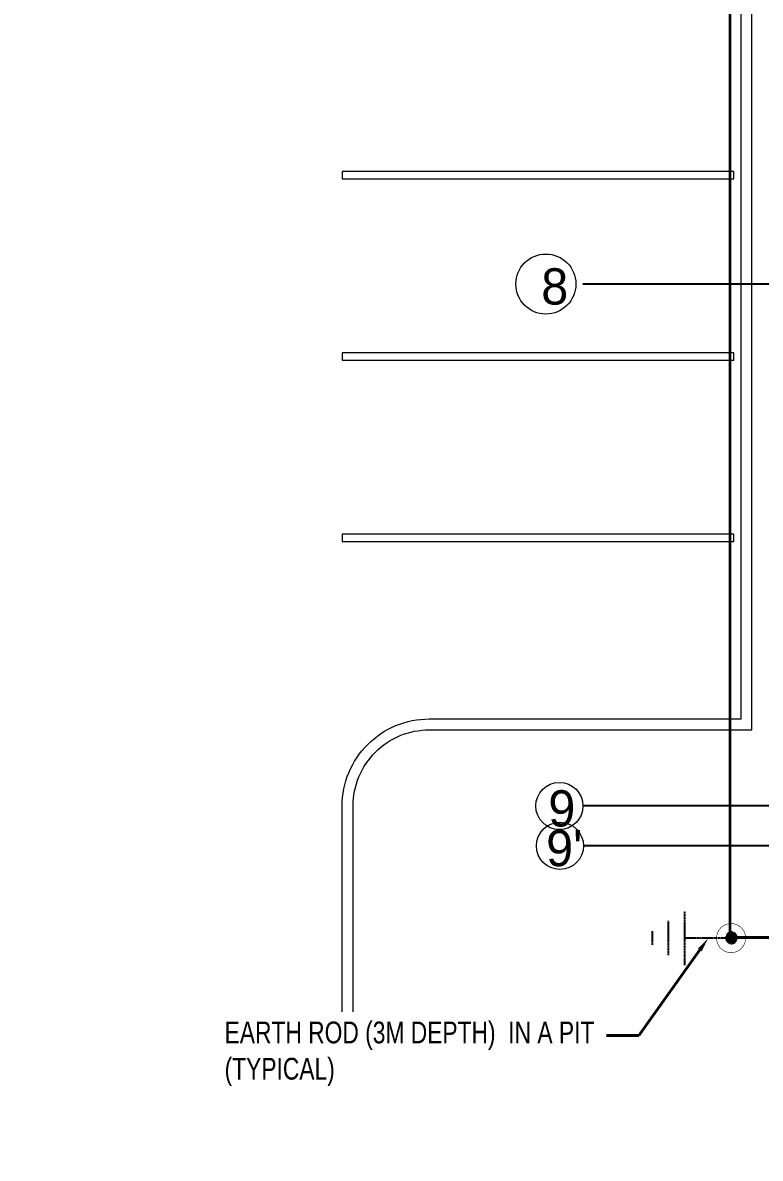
# Model space of a CAD drawing. Header units: metres. Extents: x -18745 to 220762, y -1579758 to -1356048.
# Drawn here: x 88317 to 98487, y -1430748 to -1415083 of the extents above; entities that cross this region are included whole.
import ezdxf
from ezdxf import colors
from ezdxf.entities.mleader import LeaderData, LeaderLine
from ezdxf.math import Vec2, Vec3

# ---------------------------------------------------------------- set-up
doc = ezdxf.new("R2010")
doc.units = ezdxf.units.M
for name, pattern in [('DASHDOTX2', [50.8, 25.4, -12.7, 0, -12.7]), ('DASHED2', [0.375, 0.25, -0.125]), ('PHANTOMX2', [5, 2.5, -0.5, 0.5, -0.5, 0.5, -0.5])]:
    doc.linetypes.add(name, pattern=pattern)
doc.layers.get('0').update_dxf_attribs({"lineweight": 0})
for name, color, linetype in [('0E-PW-GRD', 6, 'Continuous'), ('A-100 - Copy$0$axes', 8, 'Continuous'), ('PD-VENT', 70, 'Continuous')]:
    doc.layers.add(name, color=color, linetype=linetype)
for name, color, linetype, lineweight in [('A-100 - Copy$0$AxisBalloons_2', 8, 'Continuous', 0), ('A-100 - Copy$0$TEXT', 8, 'Continuous', 0), ('E-GRND', 94, 'DASHED2', 40), ('Proj', 7, 'Continuous', 18), ('Tiles', 252, 'Continuous', 5)]:
    doc.layers.add(name, color=color, linetype=linetype, lineweight=lineweight)
doc.styles.add('A-100 - Copy$0$Standard', font='GOTHIC.TTF')
doc.styles.add('ROMANS', font='romans.shx', dxfattribs={"width": 0.85})

# ---------------------------------------------------------------- blocks, each defined once
blk = doc.blocks.new('A$C22ed9212')
at = {"layer": 'Proj', "elevation": 0}
for points in [[(-432849, -450919), (-432849, -448081, -0.414214), (-431649, -446881), (-427349, -446881), (-427349, -394531), (-432849, -394531), (-432849, -394381, -0.414214), (-430349, -391881), (-411749, -391881, -0.414214), (-408099, -395531), (-408099, -419046)], [(-432699, -450919), (-432699, -448081, -0.414214), (-431649, -447031), (-427199, -447031), (-427199, -394381), (-432699, -394381, -0.414214), (-430349, -392031), (-411749, -392031, -0.414214), (-408249, -395531), (-408249, -419046)]]:
    blk.add_lwpolyline(points, format="xyb", dxfattribs=at)
at = {"layer": 'Tiles', "elevation": 0}
for points in [[(-432849, -439331), (-432849, -439431), (-427449, -439431), (-427449, -439331)], [(-432849, -441831), (-432849, -441931), (-427449, -441931), (-427449, -441831)], [(-432849, -444331), (-432849, -444431), (-427449, -444431), (-427449, -444331)]]:
    blk.add_lwpolyline(points, close=True, dxfattribs=at)
blk = doc.blocks.new('GROUND-ROD1')
at = {"layer": 'E-GRND', "linetype": 'ByBlock', "lineweight": -2}
h = blk.add_hatch(color=256, dxfattribs=at)
edge = h.paths.add_edge_path(flags=0)
edge.add_arc((-6, 4), 76.2, 0, 180)
edge.add_arc((-6, 4), 76.2, 180, 360)
for p, q in [((-650, -373), (-650, 373)), ((-876, -237), (-876, 237)), ((-1097, -92), (-1097, 95)), ((-2, 0), (-650, 0))]:
    blk.add_line(p, q, dxfattribs=at)
at = {"layer": 'E-GRND', "const_width": 8}
blk.add_lwpolyline([(111, -159, -2.025962), (111, 159, -0.493593), (111, -159, 0.493593)], format="xyb", dxfattribs=at)
at = {"layer": 'E-GRND', "linetype": 'ByBlock', "lineweight": -2}
for start, end in [(360, 180), (180, 360)]:
    blk.add_arc((-6, 4), 76.2, start, end, dxfattribs=at)
blk = doc.blocks.new('A-100 - Copy')
at = {"layer": 'A-100 - Copy$0$axes'}
for p, q in [((178940.3, -1418687.7, 2.4), (96042.2, -1418687.7, 2.4)), ((178940.3, -1425887.7, 2.4), (96042.2, -1425887.7, 2.4)), ((178940.3, -1426437.7, 2.4), (96049.7, -1426437.7, 2.4))]:
    blk.add_line(p, q, dxfattribs=at)
at = {"layer": 'A-100 - Copy$0$AxisBalloons_2'}
for centre, radius in [((95530.8, -1418687.7, 2.4), 413.9), ((95717.2, -1425887.7, 2.4), 325), ((95724.7, -1426437.7, 2.4), 325)]:
    blk.add_circle(centre, radius, dxfattribs=at)
at = {"layer": 'A-100 - Copy$0$TEXT', "char_height": 500, "attachment_point": 1, "style": 'A-100 - Copy$0$Standard'}
for s, insert in [('8', (95467.2, -1418470.8, 2.4)), ('9', (95564.7, -1425670.8, 2.4)), ("9'", (95534.3, -1426218.7, 2.4))]:
    blk.add_mtext_dynamic_manual_height_columns(s, width=1.122, gutter_width=1, heights=[0], dxfattribs=dict(at, insert=insert))

msp = doc.modelspace()

# ---------------------------------------------------------------- linework, layer by layer
at = {"layer": '0E-PW-GRD', "linetype": 'DASHDOTX2', "ltscale": 10, "const_width": 40, "elevation": 0}
msp.add_lwpolyline([(174978.3, -1477822.7), (158048.3, -1477822.7), (158048.3, -1476532.7), (150498.3, -1476532.7), (150498.3, -1472187.7, 0.4142136), (150493.3, -1472182.7), (113650.3, -1472182.7, 0.4142136), (113645.3, -1472187.7), (113645.3, -1476532.7), (107725.3, -1476532.7), (107725.3, -1470902.7), (92150.3, -1470902.7), (92150.3, -1456502.7), (84952.6, -1456502.7), (84952.6, -1439572.7), (99350.3, -1439572.7), (99350.3, -1427702.7), (98070.3, -1427702.7), (98070.3, -1394542.7)], format="xyb", dxfattribs=at)

# ---------------------------------------------------------------- block references
at = {"layer": '0E-PW-GRD', "color": 141, "linetype": 'PHANTOMX2'}
msp.add_blockref('GROUND-ROD1', (98096, -1427710.6, 0), dxfattribs=at)
at = {"layer": 'PD-VENT'}
msp.add_blockref('A$C22ed9212', (525571.7, -977806.6, 2.4), dxfattribs=at)

# ---------------------------------------------------------------- leaders
at = {"layer": 'E-GRND', "linetype": 'ByBlock', "ltscale": 400}
ml = msp.add_multileader_mtext('Standard', dxfattribs=at)
ml.set_content('{\\fArial|b0|i0|c0|p34;\\W0.75;\\C256;EARTH ROD (3M DEPTH)  IN A PIT (TYPICAL)}', color=140, style='ROMANS')
ml.set_leader_properties(color=181, lineweight=-1)
ml.build(insert=Vec2(0, 0))
ml.multileader.update_dxf_attribs({"dogleg_length": 319.7, "arrow_head_size": 200})
ctx = ml.context
ctx.base_point, ctx.char_height, ctx.arrow_head_size, ctx.landing_gap_size, ctx.plane_origin, ctx.plane_x_axis, ctx.plane_y_axis = Vec3(90900.9, -1429056.1), 300, 200, 200, Vec3(88383.4, -1428867.8), Vec3(1, 0.0000626), Vec3(-0.0000626, 1)
notes = []
notes.append((ctx, [(0, (1, 1, 0), (96811, -1429055.7), (-1, -0.0000626), 442, [(0, [(97769.8, -1427710.6)], 0, [])])]))
ctx.mtext.insert, ctx.mtext.text_direction, ctx.mtext.rotation, ctx.mtext.width, ctx.mtext.defined_height, ctx.mtext.flow_direction = Vec3(91100.9, -1428862), Vec3(1, 0.0000626), 0.0000626, 5749.077, 1062.8, 5
for ctx, leaders in notes:
    for number, flags, end, landing, length, lines in leaders:
        leader = LeaderData()
        leader.index, (leader.has_last_leader_line, leader.has_dogleg_vector, leader.attachment_direction) = number, flags
        leader.last_leader_point, leader.dogleg_vector, leader.dogleg_length = Vec3(end), Vec3(landing), length
        for number, points, colour, breaks in lines:
            line = LeaderLine()
            line.index, line.vertices, line.color, line.breaks = number, Vec3.list(points), colors.encode_raw_color(colour), breaks
            leader.lines.append(line)
        ctx.leaders.append(leader)

# ---------------------------------------------------------------- next in the draw order: block references
msp.add_blockref('A-100 - Copy', (0, 0))

doc.saveas('drawing.dxf')
